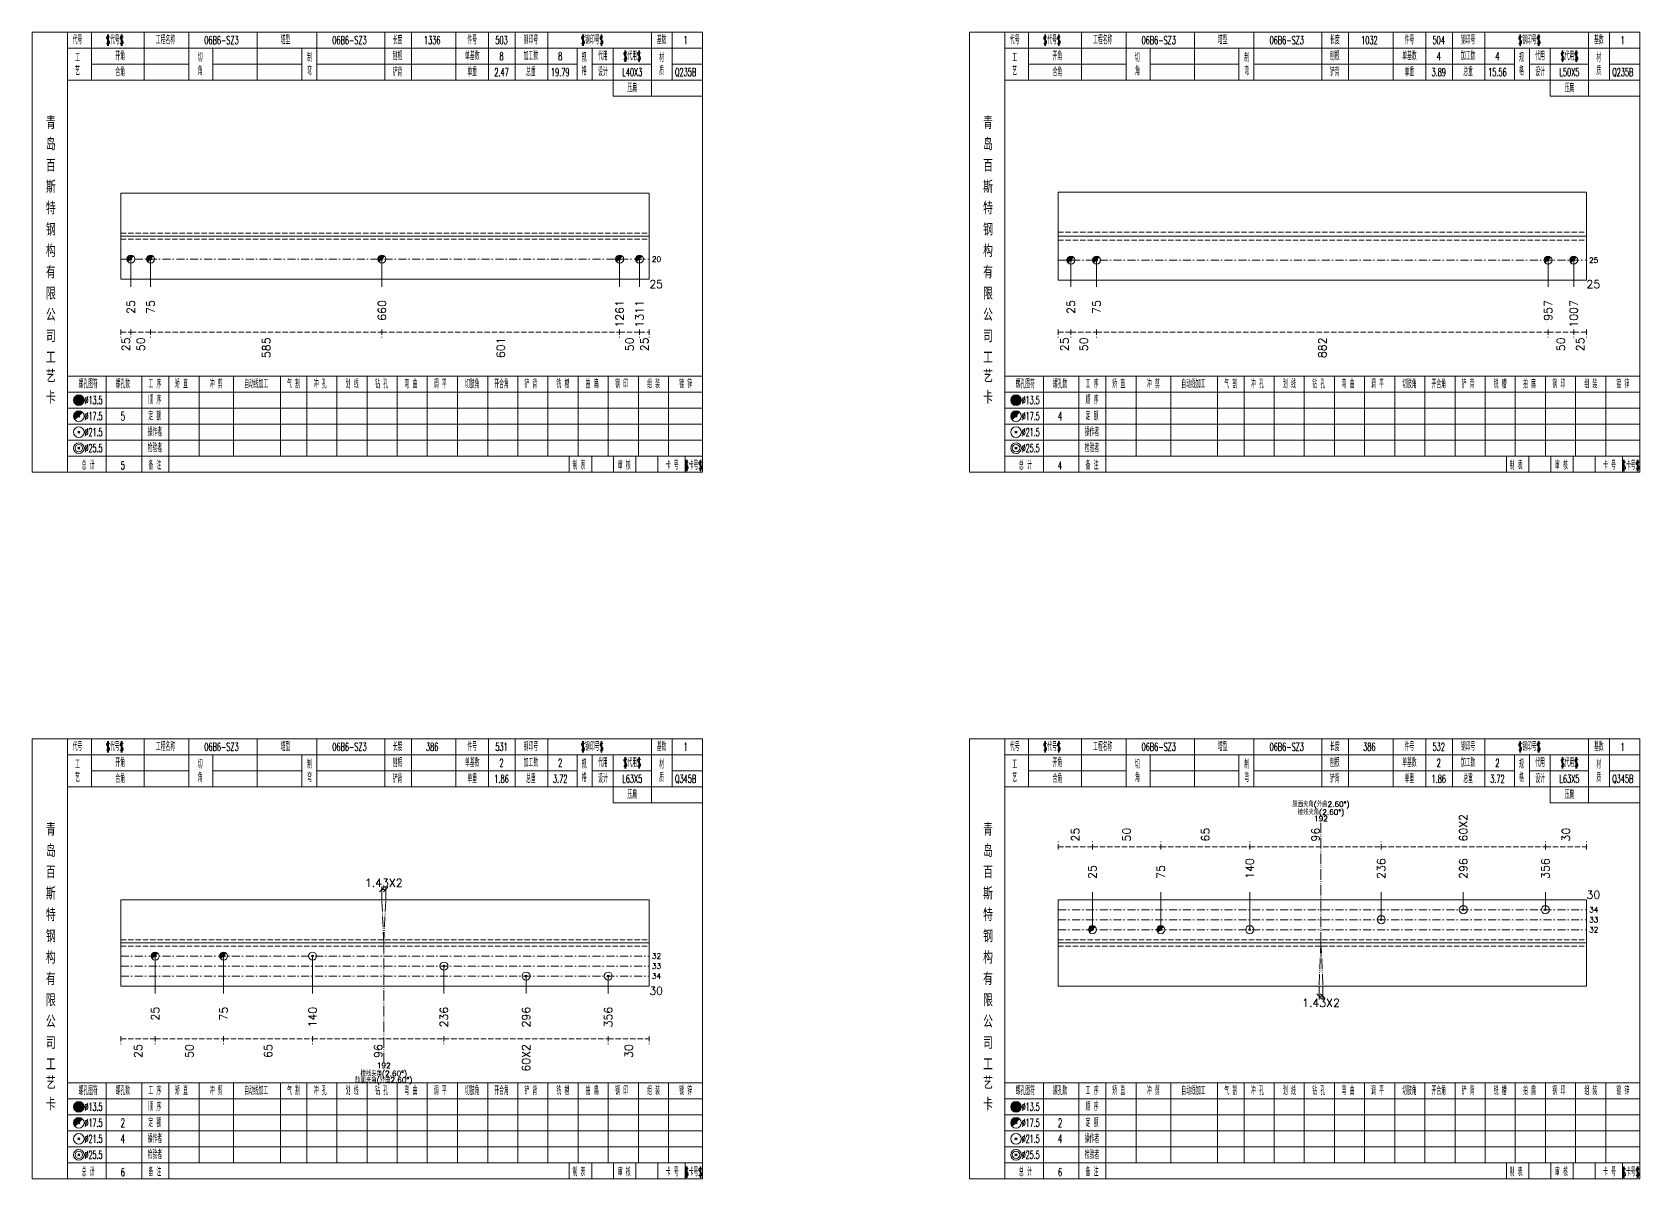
# Model space of a CAD drawing. Extents: x -533 to 8774, y 0 to 7979.
# Drawn here: x 2108 to 2711, y 4289 to 4719 of the extents above; entities that cross this region are included whole.
import ezdxf
from ezdxf.enums import TextEntityAlignment as Align

# ---------------------------------------------------------------- set-up
doc = ezdxf.new("R2010")
doc.units = 0
doc.header["$MEASUREMENT"] = 0
for name, pattern in [('一点画线', [5.2, 3, -1, 0.2, -1]), ('制弯线', [5.9, 4, -0.5, 0.2, -0.5, 0.2, -0.5]), ('虚线', [2.75, 2, -0.75])]:
    doc.linetypes.add(name, pattern=pattern)
doc.layers.get('0').update_dxf_attribs({"linetype": 'CONTINUOUS', "lineweight": 25})
for name, color, linetype, lineweight in [('1', 7, 'CONTINUOUS', 25), ('4', 7, 'CONTINUOUS', 25), ('5', 7, 'CONTINUOUS', 25)]:
    doc.layers.add(name, color=color, linetype=linetype, lineweight=lineweight)
doc.styles.get("Standard").update_dxf_attribs({"font": 'simplex.shx', "width": 0.7, "height": 3, "bigfont": 'gbhzfs.shx'})

# ---------------------------------------------------------------- blocks, each defined once
blk = doc.blocks.new('孔17.5')
at = {"layer": '5', "color": 7, "linetype": 'Continuous', "lineweight": 0}
for p, q in [((-0.2, -0.2), (0.2, 0.2)), ((-0.2, 0.2), (0.2, -0.2))]:
    blk.add_line(p, q, dxfattribs=at)
at = {"layer": '5', "color": 7, "linetype": 'Continuous', "lineweight": 13}
blk.add_circle((0, 0), 1, dxfattribs=at)
for radius in [0.9, 0.8, 0.7, 0.6, 0.5, 0.4, 0.3, 0.2, 0.1]:
    blk.add_arc((0, 0), radius, 45, 225, dxfattribs=at)
blk = doc.blocks.new('孔21.5')
at = {"layer": '5', "color": 7, "linetype": 'Continuous', "lineweight": 13}
for p, q in [((-0.2, -0.2), (0.2, 0.2)), ((0.2, -0.2), (-0.2, 0.2))]:
    blk.add_line(p, q, dxfattribs=at)
blk.add_circle((0, 0), 1, dxfattribs=at)

msp = doc.modelspace()

# ---------------------------------------------------------------- linework, layer by layer
at = {"color": 7, "linetype": 'Continuous', "lineweight": 18}
for p, q in [((2141.7, 4658.98), (2141.7, 4626.73)), ((2141.7, 4658.98), (2339.8, 4658.98)), ((2339.8, 4658.98), (2339.8, 4626.73)), ((2493.1, 4659.35), (2493.1, 4626.35)), ((2493.1, 4659.35), (2691.2, 4659.35)), ((2691.2, 4659.35), (2691.2, 4626.35)), ((2141.7, 4642.85), (2339.8, 4642.85)), ((2493.1, 4642.85), (2691.2, 4642.85)), ((2141.7, 4394.04), (2141.7, 4361.66)), ((2141.7, 4394.04), (2339.8, 4394.04)), ((2339.8, 4394.04), (2339.8, 4361.66)), ((2493.1, 4394.04), (2493.1, 4361.66)), ((2493.1, 4394.04), (2691.2, 4394.04)), ((2691.2, 4394.04), (2691.2, 4361.66)), ((2141.7, 4377.85), (2339.8, 4377.85)), ((2493.1, 4377.85), (2691.2, 4377.85))]:
    msp.add_line(p, q, dxfattribs=at)
at = {"color": 1, "linetype": '虚线', "lineweight": 18}
for p, q in [((2141.7, 4643.98), (2339.8, 4643.98)), ((2141.7, 4641.73), (2339.8, 4641.73)), ((2493.1, 4644.35), (2691.2, 4644.35)), ((2493.1, 4641.35), (2691.2, 4641.35)), ((2141.7, 4379.04), (2339.8, 4379.04)), ((2141.7, 4376.66), (2339.8, 4376.66)), ((2493.1, 4379.04), (2691.2, 4379.04)), ((2493.1, 4376.66), (2691.2, 4376.66))]:
    msp.add_line(p, q, dxfattribs=at)
at = {"color": 3, "linetype": '一点画线', "lineweight": 13}
for p, q in [((2141.7, 4634.23), (2339.8, 4634.23)), ((2493.1, 4633.85), (2691.2, 4633.85)), ((2493.1, 4390.29), (2691.2, 4390.29)), ((2493.1, 4386.54), (2691.2, 4386.54)), ((2493.1, 4382.79), (2691.2, 4382.79)), ((2141.7, 4372.91), (2339.8, 4372.91)), ((2141.7, 4369.16), (2339.8, 4369.16)), ((2141.7, 4365.41), (2339.8, 4365.41))]:
    msp.add_line(p, q, dxfattribs=at)
at = {"color": 7, "linetype": 'Continuous', "lineweight": 13}
for p, q in [((2145.41, 4634.23), (2145.41, 4623.85)), ((2152.82, 4634.23), (2152.82, 4623.85)), ((2239.56, 4634.23), (2239.56, 4623.85)), ((2328.68, 4634.23), (2328.68, 4623.85)), ((2336.09, 4634.23), (2336.09, 4623.85)), ((2497.9, 4633.85), (2497.9, 4623.85)), ((2507.5, 4633.85), (2507.5, 4623.85)), ((2676.8, 4633.85), (2676.8, 4623.85)), ((2686.4, 4633.85), (2686.4, 4623.85)), ((2240.35, 4398.69), (2238.65, 4396.99)), ((2239.5, 4394.04), (2239.5, 4399.04)), ((2239.5, 4397.84), (2240.97, 4397.84)), ((2241.82, 4398.69), (2240.12, 4396.99)), ((2240.97, 4394.04), (2240.97, 4399.04)), ((2505.93, 4382.79), (2505.93, 4396.85)), ((2531.59, 4382.79), (2531.59, 4396.85)), ((2564.95, 4382.79), (2564.95, 4396.85)), ((2614.22, 4386.54), (2614.22, 4396.85)), ((2645.01, 4390.29), (2645.01, 4396.85)), ((2675.8, 4390.29), (2675.8, 4396.85)), ((2154.53, 4372.91), (2154.53, 4358.85)), ((2180.19, 4372.91), (2180.19, 4358.85)), ((2213.55, 4372.91), (2213.55, 4358.85)), ((2262.82, 4369.16), (2262.82, 4358.85)), ((2293.61, 4365.41), (2293.61, 4358.85)), ((2324.4, 4365.41), (2324.4, 4358.85)), ((2591.75, 4357.01), (2590.05, 4358.71)), ((2590.9, 4361.66), (2590.9, 4356.66)), ((2593.22, 4357.01), (2591.52, 4358.71)), ((2592.37, 4361.66), (2592.37, 4356.66)), ((2590.9, 4357.86), (2592.37, 4357.86))]:
    msp.add_line(p, q, dxfattribs=at)
at = {"color": 8, "linetype": '虚线', "lineweight": 9}
for p, q in [((2141.7, 4607.85), (2141.7, 4604.85)), ((2141.7, 4606.85), (2145.41, 4606.85)), ((2145.41, 4607.85), (2145.41, 4604.85)), ((2145.41, 4607.85), (2145.41, 4604.85)), ((2145.41, 4606.85), (2152.82, 4606.85)), ((2152.82, 4607.85), (2152.82, 4604.85)), ((2152.82, 4607.85), (2152.82, 4604.85)), ((2152.82, 4606.85), (2239.56, 4606.85)), ((2239.56, 4607.85), (2239.56, 4604.85)), ((2239.56, 4607.85), (2239.56, 4604.85)), ((2239.56, 4606.85), (2328.68, 4606.85)), ((2328.68, 4607.85), (2328.68, 4604.85)), ((2328.68, 4607.85), (2328.68, 4604.85)), ((2328.68, 4606.85), (2336.09, 4606.85)), ((2336.09, 4607.85), (2336.09, 4604.85)), ((2336.09, 4607.85), (2336.09, 4604.85)), ((2336.09, 4606.85), (2339.8, 4606.85)), ((2339.8, 4607.85), (2339.8, 4604.85)), ((2493.1, 4607.85), (2493.1, 4604.85)), ((2493.1, 4606.85), (2497.9, 4606.85)), ((2497.9, 4607.85), (2497.9, 4604.85)), ((2497.9, 4607.85), (2497.9, 4604.85)), ((2497.9, 4606.85), (2507.5, 4606.85)), ((2507.5, 4607.85), (2507.5, 4604.85)), ((2507.5, 4607.85), (2507.5, 4604.85)), ((2507.5, 4606.85), (2676.8, 4606.85)), ((2676.8, 4607.85), (2676.8, 4604.85)), ((2676.8, 4607.85), (2676.8, 4604.85)), ((2676.8, 4606.85), (2686.4, 4606.85)), ((2686.4, 4607.85), (2686.4, 4604.85)), ((2686.4, 4607.85), (2686.4, 4604.85)), ((2686.4, 4606.85), (2691.2, 4606.85)), ((2691.2, 4607.85), (2691.2, 4604.85)), ((2493.1, 4412.85), (2493.1, 4415.85)), ((2493.1, 4413.85), (2505.93, 4413.85)), ((2505.93, 4412.85), (2505.93, 4415.85)), ((2505.93, 4412.85), (2505.93, 4415.85)), ((2505.93, 4413.85), (2531.59, 4413.85)), ((2531.59, 4412.85), (2531.59, 4415.85)), ((2531.59, 4412.85), (2531.59, 4415.85)), ((2531.59, 4413.85), (2564.95, 4413.85)), ((2564.95, 4412.85), (2564.95, 4415.85)), ((2564.95, 4412.85), (2564.95, 4415.85)), ((2564.95, 4413.85), (2614.22, 4413.85)), ((2614.22, 4412.85), (2614.22, 4415.85)), ((2614.22, 4412.85), (2614.22, 4415.85)), ((2614.22, 4413.85), (2675.8, 4413.85)), ((2675.8, 4412.85), (2675.8, 4415.85)), ((2675.8, 4412.85), (2675.8, 4415.85)), ((2675.8, 4413.85), (2691.2, 4413.85)), ((2691.2, 4412.85), (2691.2, 4415.85)), ((2141.7, 4342.85), (2141.7, 4339.85)), ((2141.7, 4341.85), (2154.53, 4341.85)), ((2154.53, 4342.85), (2154.53, 4339.85)), ((2154.53, 4342.85), (2154.53, 4339.85)), ((2154.53, 4341.85), (2180.19, 4341.85)), ((2180.19, 4342.85), (2180.19, 4339.85)), ((2180.19, 4342.85), (2180.19, 4339.85)), ((2180.19, 4341.85), (2213.55, 4341.85)), ((2213.55, 4342.85), (2213.55, 4339.85)), ((2213.55, 4342.85), (2213.55, 4339.85)), ((2213.55, 4341.85), (2262.82, 4341.85)), ((2262.82, 4342.85), (2262.82, 4339.85)), ((2262.82, 4342.85), (2262.82, 4339.85)), ((2262.82, 4341.85), (2324.4, 4341.85)), ((2324.4, 4342.85), (2324.4, 4339.85)), ((2324.4, 4342.85), (2324.4, 4339.85)), ((2324.4, 4341.85), (2339.8, 4341.85)), ((2339.8, 4342.85), (2339.8, 4339.85))]:
    msp.add_line(p, q, dxfattribs=at)
at = {"color": 190, "linetype": '制弯线', "lineweight": 13}
for p, q in [((2591.64, 4377.85), (2591.64, 4422.85)), ((2240.24, 4377.85), (2239.5, 4394.04)), ((2240.24, 4377.85), (2240.97, 4394.04)), ((2240.24, 4377.85), (2240.24, 4332.85)), ((2591.64, 4377.85), (2590.9, 4361.66)), ((2591.64, 4377.85), (2592.37, 4361.66))]:
    msp.add_line(p, q, dxfattribs=at)
at = {"layer": '1', "color": 7, "linetype": 'Continuous', "lineweight": 18}
for p, q in [((2141.7, 4626.73), (2339.8, 4626.73)), ((2493.1, 4626.35), (2691.2, 4626.35)), ((2141.7, 4361.66), (2339.8, 4361.66)), ((2493.1, 4361.66), (2691.2, 4361.66))]:
    msp.add_line(p, q, dxfattribs=at)
at = {"layer": '4', "color": 1, "linetype": 'Continuous', "lineweight": 18}
for p, q in [((2121.7, 4554.35), (2121.7, 4719.35)), ((2130.6, 4701.35), (2130.6, 4719.35)), ((2150.4, 4701.35), (2150.4, 4719.35)), ((2167.2, 4701.35), (2167.2, 4719.35)), ((2192.8, 4701.35), (2192.8, 4719.35)), ((2215.1, 4701.35), (2215.1, 4719.35)), ((2240.6, 4701.35), (2240.6, 4719.35)), ((2250.6, 4701.35), (2250.6, 4719.35)), ((2267.3, 4701.35), (2267.3, 4719.35)), ((2279.5, 4701.35), (2279.5, 4719.35)), ((2289.5, 4701.35), (2289.5, 4719.35)), ((2301.7, 4701.35), (2301.7, 4719.35)), ((2340.6, 4695.35), (2340.6, 4719.35)), ((2348.4, 4701.35), (2348.4, 4719.35)), ((2473.1, 4554.35), (2473.1, 4719.35)), ((2482, 4701.35), (2482, 4719.35)), ((2501.8, 4701.35), (2501.8, 4719.35)), ((2518.6, 4701.35), (2518.6, 4719.35)), ((2544.2, 4701.35), (2544.2, 4719.35)), ((2566.5, 4701.35), (2566.5, 4719.35)), ((2592, 4701.35), (2592, 4719.35)), ((2602, 4701.35), (2602, 4719.35)), ((2618.7, 4701.35), (2618.7, 4719.35)), ((2630.9, 4701.35), (2630.9, 4719.35)), ((2640.9, 4701.35), (2640.9, 4719.35)), ((2653.1, 4701.35), (2653.1, 4719.35)), ((2692, 4695.35), (2692, 4719.35)), ((2699.8, 4701.35), (2699.8, 4719.35)), ((2121.7, 4713.35), (2359.8, 4713.35)), ((2176.2, 4701.35), (2176.2, 4713.35)), ((2209.5, 4701.35), (2209.5, 4713.35)), ((2312.8, 4701.35), (2312.8, 4713.35)), ((2318.4, 4701.35), (2318.4, 4713.35)), ((2326.2, 4695.35), (2326.2, 4713.35)), ((2473.1, 4713.35), (2711.2, 4713.35)), ((2527.6, 4701.35), (2527.6, 4713.35)), ((2560.9, 4701.35), (2560.9, 4713.35)), ((2664.2, 4701.35), (2664.2, 4713.35)), ((2669.8, 4701.35), (2669.8, 4713.35)), ((2677.6, 4695.35), (2677.6, 4713.35)), ((2130.6, 4707.35), (2167.2, 4707.35)), ((2176.2, 4707.35), (2209.5, 4707.35)), ((2215.1, 4707.35), (2312.8, 4707.35)), ((2318.4, 4707.35), (2340.6, 4707.35)), ((2348.4, 4707.35), (2359.8, 4707.35)), ((2482, 4707.35), (2518.6, 4707.35)), ((2527.6, 4707.35), (2560.9, 4707.35)), ((2566.5, 4707.35), (2664.2, 4707.35)), ((2669.8, 4707.35), (2692, 4707.35)), ((2699.8, 4707.35), (2711.2, 4707.35)), ((2121.7, 4701.35), (2359.8, 4701.35)), ((2473.1, 4701.35), (2711.2, 4701.35)), ((2326.2, 4695.35), (2359.8, 4695.35)), ((2677.6, 4695.35), (2711.2, 4695.35)), ((2121.7, 4590.35), (2359.8, 4590.35)), ((2136.2, 4554.35), (2136.2, 4590.35)), ((2149.5, 4554.35), (2149.5, 4590.35)), ((2159.6, 4554.35), (2159.6, 4590.35)), ((2171, 4560.35), (2171, 4590.35)), ((2183.9, 4560.35), (2183.9, 4590.35)), ((2201.5, 4560.35), (2201.5, 4590.35)), ((2211.4, 4560.35), (2211.4, 4590.35)), ((2222.7, 4560.35), (2222.7, 4590.35)), ((2234, 4560.35), (2234, 4590.35)), ((2245.3, 4560.35), (2245.3, 4590.35)), ((2256.5, 4560.35), (2256.5, 4590.35)), ((2267.9, 4560.35), (2267.9, 4590.35)), ((2279.2, 4560.35), (2279.2, 4590.35)), ((2290.5, 4560.35), (2290.5, 4590.35)), ((2301.8, 4560.35), (2301.8, 4590.35)), ((2313.1, 4560.35), (2313.1, 4590.35)), ((2324.4, 4560.35), (2324.4, 4590.35)), ((2335.7, 4560.35), (2335.7, 4590.35)), ((2347, 4560.35), (2347, 4590.35)), ((2473.1, 4590.35), (2711.2, 4590.35)), ((2487.6, 4554.35), (2487.6, 4590.35)), ((2500.9, 4554.35), (2500.9, 4590.35)), ((2511, 4554.35), (2511, 4590.35)), ((2522.4, 4560.35), (2522.4, 4590.35)), ((2535.3, 4560.35), (2535.3, 4590.35)), ((2552.9, 4560.35), (2552.9, 4590.35)), ((2562.8, 4560.35), (2562.8, 4590.35)), ((2574.1, 4560.35), (2574.1, 4590.35)), ((2585.4, 4560.35), (2585.4, 4590.35)), ((2596.7, 4560.35), (2596.7, 4590.35)), ((2607.9, 4560.35), (2607.9, 4590.35)), ((2619.3, 4560.35), (2619.3, 4590.35)), ((2630.6, 4560.35), (2630.6, 4590.35)), ((2641.9, 4560.35), (2641.9, 4590.35)), ((2653.2, 4560.35), (2653.2, 4590.35)), ((2664.5, 4560.35), (2664.5, 4590.35)), ((2675.8, 4560.35), (2675.8, 4590.35)), ((2687.1, 4560.35), (2687.1, 4590.35)), ((2698.4, 4560.35), (2698.4, 4590.35)), ((2121.7, 4584.35), (2359.8, 4584.35)), ((2473.1, 4584.35), (2711.2, 4584.35)), ((2121.7, 4578.35), (2359.8, 4578.35)), ((2473.1, 4578.35), (2711.2, 4578.35)), ((2121.7, 4572.35), (2359.8, 4572.35)), ((2473.1, 4572.35), (2711.2, 4572.35)), ((2121.7, 4566.35), (2359.8, 4566.35)), ((2473.1, 4566.35), (2711.2, 4566.35)), ((2121.7, 4560.35), (2359.8, 4560.35)), ((2309.8, 4554.35), (2309.8, 4560.35)), ((2318.2, 4554.35), (2318.2, 4560.35)), ((2326.4, 4554.35), (2326.4, 4560.35)), ((2334.8, 4554.35), (2334.8, 4560.35)), ((2343, 4554.35), (2343, 4560.35)), ((2353.3, 4554.35), (2353.3, 4560.35)), ((2473.1, 4560.35), (2711.2, 4560.35)), ((2661.2, 4554.35), (2661.2, 4560.35)), ((2669.6, 4554.35), (2669.6, 4560.35)), ((2677.8, 4554.35), (2677.8, 4560.35)), ((2686.2, 4554.35), (2686.2, 4560.35)), ((2694.4, 4554.35), (2694.4, 4560.35)), ((2704.7, 4554.35), (2704.7, 4560.35)), ((2121.7, 4289.35), (2121.7, 4454.35)), ((2130.6, 4436.35), (2130.6, 4454.35)), ((2150.4, 4436.35), (2150.4, 4454.35)), ((2167.2, 4436.35), (2167.2, 4454.35)), ((2192.8, 4436.35), (2192.8, 4454.35)), ((2215.1, 4436.35), (2215.1, 4454.35)), ((2240.6, 4436.35), (2240.6, 4454.35)), ((2250.6, 4436.35), (2250.6, 4454.35)), ((2267.3, 4436.35), (2267.3, 4454.35)), ((2279.5, 4436.35), (2279.5, 4454.35)), ((2289.5, 4436.35), (2289.5, 4454.35)), ((2301.7, 4436.35), (2301.7, 4454.35)), ((2340.6, 4430.35), (2340.6, 4454.35)), ((2348.4, 4436.35), (2348.4, 4454.35)), ((2473.1, 4289.35), (2473.1, 4454.35)), ((2482, 4436.35), (2482, 4454.35)), ((2501.8, 4436.35), (2501.8, 4454.35)), ((2518.6, 4436.35), (2518.6, 4454.35)), ((2544.2, 4436.35), (2544.2, 4454.35)), ((2566.5, 4436.35), (2566.5, 4454.35)), ((2592, 4436.35), (2592, 4454.35)), ((2602, 4436.35), (2602, 4454.35)), ((2618.7, 4436.35), (2618.7, 4454.35)), ((2630.9, 4436.35), (2630.9, 4454.35)), ((2640.9, 4436.35), (2640.9, 4454.35)), ((2653.1, 4436.35), (2653.1, 4454.35)), ((2692, 4430.35), (2692, 4454.35)), ((2699.8, 4436.35), (2699.8, 4454.35)), ((2121.7, 4448.35), (2359.8, 4448.35)), ((2176.2, 4436.35), (2176.2, 4448.35)), ((2209.5, 4436.35), (2209.5, 4448.35)), ((2312.8, 4436.35), (2312.8, 4448.35)), ((2318.4, 4436.35), (2318.4, 4448.35)), ((2326.2, 4430.35), (2326.2, 4448.35)), ((2473.1, 4448.35), (2711.2, 4448.35)), ((2527.6, 4436.35), (2527.6, 4448.35)), ((2560.9, 4436.35), (2560.9, 4448.35)), ((2664.2, 4436.35), (2664.2, 4448.35)), ((2669.8, 4436.35), (2669.8, 4448.35)), ((2677.6, 4430.35), (2677.6, 4448.35)), ((2130.6, 4442.35), (2167.2, 4442.35)), ((2176.2, 4442.35), (2209.5, 4442.35)), ((2215.1, 4442.35), (2312.8, 4442.35)), ((2318.4, 4442.35), (2340.6, 4442.35)), ((2348.4, 4442.35), (2359.8, 4442.35)), ((2482, 4442.35), (2518.6, 4442.35)), ((2527.6, 4442.35), (2560.9, 4442.35)), ((2566.5, 4442.35), (2664.2, 4442.35)), ((2669.8, 4442.35), (2692, 4442.35)), ((2699.8, 4442.35), (2711.2, 4442.35)), ((2121.7, 4436.35), (2359.8, 4436.35)), ((2473.1, 4436.35), (2711.2, 4436.35)), ((2326.2, 4430.35), (2359.8, 4430.35)), ((2677.6, 4430.35), (2711.2, 4430.35)), ((2121.7, 4325.35), (2359.8, 4325.35)), ((2136.2, 4289.35), (2136.2, 4325.35)), ((2149.5, 4289.35), (2149.5, 4325.35)), ((2159.6, 4289.35), (2159.6, 4325.35)), ((2171, 4295.35), (2171, 4325.35)), ((2183.9, 4295.35), (2183.9, 4325.35)), ((2201.5, 4295.35), (2201.5, 4325.35)), ((2211.4, 4295.35), (2211.4, 4325.35)), ((2222.7, 4295.35), (2222.7, 4325.35)), ((2234, 4295.35), (2234, 4325.35)), ((2245.3, 4295.35), (2245.3, 4325.35)), ((2256.5, 4295.35), (2256.5, 4325.35)), ((2267.9, 4295.35), (2267.9, 4325.35)), ((2279.2, 4295.35), (2279.2, 4325.35)), ((2290.5, 4295.35), (2290.5, 4325.35)), ((2301.8, 4295.35), (2301.8, 4325.35)), ((2313.1, 4295.35), (2313.1, 4325.35)), ((2324.4, 4295.35), (2324.4, 4325.35)), ((2335.7, 4295.35), (2335.7, 4325.35)), ((2347, 4295.35), (2347, 4325.35)), ((2473.1, 4325.35), (2711.2, 4325.35)), ((2487.6, 4289.35), (2487.6, 4325.35)), ((2500.9, 4289.35), (2500.9, 4325.35)), ((2511, 4289.35), (2511, 4325.35)), ((2522.4, 4295.35), (2522.4, 4325.35)), ((2535.3, 4295.35), (2535.3, 4325.35)), ((2552.9, 4295.35), (2552.9, 4325.35)), ((2562.8, 4295.35), (2562.8, 4325.35)), ((2574.1, 4295.35), (2574.1, 4325.35)), ((2585.4, 4295.35), (2585.4, 4325.35)), ((2596.7, 4295.35), (2596.7, 4325.35)), ((2607.9, 4295.35), (2607.9, 4325.35)), ((2619.3, 4295.35), (2619.3, 4325.35)), ((2630.6, 4295.35), (2630.6, 4325.35)), ((2641.9, 4295.35), (2641.9, 4325.35)), ((2653.2, 4295.35), (2653.2, 4325.35)), ((2664.5, 4295.35), (2664.5, 4325.35)), ((2675.8, 4295.35), (2675.8, 4325.35)), ((2687.1, 4295.35), (2687.1, 4325.35)), ((2698.4, 4295.35), (2698.4, 4325.35)), ((2121.7, 4319.35), (2359.8, 4319.35)), ((2473.1, 4319.35), (2711.2, 4319.35)), ((2121.7, 4313.35), (2359.8, 4313.35)), ((2473.1, 4313.35), (2711.2, 4313.35)), ((2121.7, 4307.35), (2359.8, 4307.35)), ((2473.1, 4307.35), (2711.2, 4307.35)), ((2121.7, 4301.35), (2359.8, 4301.35)), ((2473.1, 4301.35), (2711.2, 4301.35)), ((2121.7, 4295.35), (2359.8, 4295.35)), ((2309.8, 4289.35), (2309.8, 4295.35)), ((2318.2, 4289.35), (2318.2, 4295.35)), ((2326.4, 4289.35), (2326.4, 4295.35)), ((2334.8, 4289.35), (2334.8, 4295.35)), ((2343, 4289.35), (2343, 4295.35)), ((2353.3, 4289.35), (2353.3, 4295.35)), ((2473.1, 4295.35), (2711.2, 4295.35)), ((2661.2, 4289.35), (2661.2, 4295.35)), ((2669.6, 4289.35), (2669.6, 4295.35)), ((2677.8, 4289.35), (2677.8, 4295.35)), ((2686.2, 4289.35), (2686.2, 4295.35)), ((2694.4, 4289.35), (2694.4, 4295.35)), ((2704.7, 4289.35), (2704.7, 4295.35))]:
    msp.add_line(p, q, dxfattribs=at)
at = {"layer": '4', "color": 7, "linetype": 'Continuous', "lineweight": 13}
for p, q in [((2125.7, 4581.15), (2126.1, 4581.55)), ((2126.1, 4581.15), (2125.7, 4581.55)), ((2477.1, 4581.15), (2477.5, 4581.55)), ((2477.5, 4581.15), (2477.1, 4581.55)), ((2125.5, 4568.95), (2126.3, 4569.75)), ((2126.3, 4568.95), (2125.5, 4569.75)), ((2476.9, 4568.95), (2477.7, 4569.75)), ((2477.7, 4568.95), (2476.9, 4569.75)), ((2125.5, 4562.95), (2126.3, 4563.75)), ((2126.3, 4562.95), (2125.5, 4563.75)), ((2476.9, 4562.95), (2477.7, 4563.75)), ((2477.7, 4562.95), (2476.9, 4563.75)), ((2125.7, 4316.15), (2126.1, 4316.55)), ((2126.1, 4316.15), (2125.7, 4316.55)), ((2477.1, 4316.15), (2477.5, 4316.55)), ((2477.5, 4316.15), (2477.1, 4316.55)), ((2125.5, 4303.95), (2126.3, 4304.75)), ((2126.3, 4303.95), (2125.5, 4304.75)), ((2476.9, 4303.95), (2477.7, 4304.75)), ((2477.7, 4303.95), (2476.9, 4304.75)), ((2125.5, 4297.95), (2126.3, 4298.75)), ((2126.3, 4297.95), (2125.5, 4298.75)), ((2476.9, 4297.95), (2477.7, 4298.75)), ((2477.7, 4297.95), (2476.9, 4298.75))]:
    msp.add_line(p, q, dxfattribs=at)
at = {"layer": '4', "color": 7, "linetype": 'Continuous', "lineweight": 0}
for p, q in [((2125.5, 4574.95), (2126.3, 4575.75)), ((2125.5, 4575.75), (2126.3, 4574.95)), ((2476.9, 4574.95), (2477.7, 4575.75)), ((2476.9, 4575.75), (2477.7, 4574.95)), ((2125.5, 4309.95), (2126.3, 4310.75)), ((2125.5, 4310.75), (2126.3, 4309.95)), ((2476.9, 4309.95), (2477.7, 4310.75)), ((2476.9, 4310.75), (2477.7, 4309.95))]:
    msp.add_line(p, q, dxfattribs=at)
at = {"layer": '4', "color": 1, "linetype": 'Continuous', "lineweight": 18}
for points in [[(2108.4, 4719.35), (2108.4, 4554.35), (2359.8, 4554.35), (2359.8, 4719.35)], [(2459.8, 4719.35), (2459.8, 4554.35), (2711.2, 4554.35), (2711.2, 4719.35)], [(2108.4, 4454.35), (2108.4, 4289.35), (2359.8, 4289.35), (2359.8, 4454.35)], [(2459.8, 4454.35), (2459.8, 4289.35), (2711.2, 4289.35), (2711.2, 4454.35)]]:
    msp.add_lwpolyline(points, close=True, dxfattribs=at)
at = {"layer": '4', "color": 7, "linetype": 'Continuous', "lineweight": 13}
for centre, radius in [((2125.9, 4581.35), 2), ((2125.9, 4581.35), 1.8), ((2125.9, 4581.35), 1.6), ((2125.9, 4581.35), 1.4), ((2125.9, 4581.35), 1.2), ((2125.9, 4581.35), 1), ((2125.9, 4581.35), 0.8), ((2125.9, 4581.35), 0.6), ((2125.9, 4581.35), 0.4), ((2125.9, 4581.35), 0.2), ((2477.3, 4581.35), 2), ((2477.3, 4581.35), 1.8), ((2477.3, 4581.35), 1.6), ((2477.3, 4581.35), 1.4), ((2477.3, 4581.35), 1.2), ((2477.3, 4581.35), 1), ((2477.3, 4581.35), 0.8), ((2477.3, 4581.35), 0.6), ((2477.3, 4581.35), 0.4), ((2477.3, 4581.35), 0.2), ((2125.9, 4575.35), 2), ((2477.3, 4575.35), 2), ((2125.9, 4569.35), 2), ((2477.3, 4569.35), 2), ((2125.9, 4563.35), 2), ((2125.9, 4563.35), 1.4), ((2477.3, 4563.35), 2), ((2477.3, 4563.35), 1.4), ((2125.9, 4316.35), 2), ((2125.9, 4316.35), 1.8), ((2125.9, 4316.35), 1.6), ((2125.9, 4316.35), 1.4), ((2125.9, 4316.35), 1.2), ((2125.9, 4316.35), 1), ((2125.9, 4316.35), 0.8), ((2125.9, 4316.35), 0.6), ((2125.9, 4316.35), 0.4), ((2125.9, 4316.35), 0.2), ((2477.3, 4316.35), 2), ((2477.3, 4316.35), 1.8), ((2477.3, 4316.35), 1.6), ((2477.3, 4316.35), 1.4), ((2477.3, 4316.35), 1.2), ((2477.3, 4316.35), 1), ((2477.3, 4316.35), 0.8), ((2477.3, 4316.35), 0.6), ((2477.3, 4316.35), 0.4), ((2477.3, 4316.35), 0.2), ((2125.9, 4310.35), 2), ((2477.3, 4310.35), 2), ((2125.9, 4304.35), 2), ((2477.3, 4304.35), 2), ((2125.9, 4298.35), 2), ((2125.9, 4298.35), 1.4), ((2477.3, 4298.35), 2), ((2477.3, 4298.35), 1.4)]:
    msp.add_circle(centre, radius, dxfattribs=at)
for centre, radius in [((2125.9, 4575.35), 1.8), ((2125.9, 4575.35), 1.6), ((2125.9, 4575.35), 1.4), ((2125.9, 4575.35), 1.2), ((2125.9, 4575.35), 1), ((2125.9, 4575.35), 0.8), ((2125.9, 4575.35), 0.6), ((2125.9, 4575.35), 0.4), ((2125.9, 4575.35), 0.2), ((2477.3, 4575.35), 1.8), ((2477.3, 4575.35), 1.6), ((2477.3, 4575.35), 1.4), ((2477.3, 4575.35), 1.2), ((2477.3, 4575.35), 1), ((2477.3, 4575.35), 0.8), ((2477.3, 4575.35), 0.6), ((2477.3, 4575.35), 0.4), ((2477.3, 4575.35), 0.2), ((2125.9, 4310.35), 1.8), ((2125.9, 4310.35), 1.6), ((2125.9, 4310.35), 1.4), ((2125.9, 4310.35), 1.2), ((2125.9, 4310.35), 1), ((2125.9, 4310.35), 0.8), ((2125.9, 4310.35), 0.6), ((2125.9, 4310.35), 0.4), ((2125.9, 4310.35), 0.2), ((2477.3, 4310.35), 1.8), ((2477.3, 4310.35), 1.6), ((2477.3, 4310.35), 1.4), ((2477.3, 4310.35), 1.2), ((2477.3, 4310.35), 1), ((2477.3, 4310.35), 0.8), ((2477.3, 4310.35), 0.6), ((2477.3, 4310.35), 0.4), ((2477.3, 4310.35), 0.2)]:
    msp.add_arc(centre, radius, 45, 225, dxfattribs=at)

# ---------------------------------------------------------------- block references
at = {"color": 7, "linetype": 'Continuous', "lineweight": 13, "xscale": 1.5, "yscale": 1.5, "zscale": 1.5}
for name, p in [('孔21.5', (2645.01, 4390.29)), ('孔21.5', (2675.8, 4390.29)), ('孔17.5', (2505.93, 4382.79)), ('孔17.5', (2531.59, 4382.79)), ('孔21.5', (2564.95, 4382.79)), ('孔21.5', (2614.22, 4386.54))]:
    msp.add_blockref(name, p, dxfattribs=at)
at = {"layer": '1', "color": 7, "linetype": 'Continuous', "lineweight": 13, "xscale": 1.5, "yscale": 1.5, "zscale": 1.5}
for name, p in [('孔17.5', (2145.41, 4634.23)), ('孔17.5', (2152.82, 4634.23)), ('孔17.5', (2239.56, 4634.23)), ('孔17.5', (2328.68, 4634.23)), ('孔17.5', (2336.09, 4634.23)), ('孔17.5', (2497.9, 4633.85)), ('孔17.5', (2507.5, 4633.85)), ('孔17.5', (2676.8, 4633.85)), ('孔17.5', (2686.4, 4633.85)), ('孔17.5', (2154.53, 4372.91)), ('孔17.5', (2180.19, 4372.91)), ('孔21.5', (2213.55, 4372.91)), ('孔21.5', (2262.82, 4369.16)), ('孔21.5', (2293.61, 4365.41)), ('孔21.5', (2324.4, 4365.41))]:
    msp.add_blockref(name, p, dxfattribs=at)

# ---------------------------------------------------------------- texts
at = {"color": 7, "linetype": 'Continuous', "lineweight": 13}
for s, height, p in [('20', 2, (2340.8, 4634.23)), ('25', 2, (2692.2, 4633.85)), ('30', 3, (2691.2, 4395.85)), ('34', 2, (2692.2, 4390.29)), ('33', 2, (2692.2, 4386.54)), ('32', 2, (2692.2, 4382.79)), ('32', 2, (2340.8, 4372.91)), ('33', 2, (2340.8, 4369.16)), ('34', 2, (2340.8, 4365.41))]:
    msp.add_text(s, height=height, dxfattribs=at).set_placement(p, align=Align.MIDDLE_LEFT)
at = {"color": 8, "linetype": 'Continuous', "lineweight": 9}
for s, p in [('25', (2143.55, 4604.85)), ('50', (2149.11, 4604.85)), ('585', (2196.19, 4604.85)), ('601', (2284.12, 4604.85)), ('50', (2332.39, 4604.85)), ('25', (2337.95, 4604.85)), ('25', (2495.5, 4604.85)), ('50', (2502.7, 4604.85)), ('882', (2592.15, 4604.85)), ('50', (2681.6, 4604.85)), ('25', (2688.8, 4604.85)), ('25', (2148.12, 4339.85)), ('50', (2167.36, 4339.85)), ('65', (2196.87, 4339.85)), ('96', (2238.18, 4339.85)), ('60X2', (2293.61, 4339.85)), ('30', (2332.1, 4339.85))]:
    msp.add_text(s, height=3, rotation=90, dxfattribs=at).set_placement(p, align=Align.MIDDLE_RIGHT)
at = {"color": 7, "linetype": 'Continuous', "lineweight": 13}
for s, p in [('肢面夹角(外曲2.60%%d)', (2591.64, 4430.85)), ('192', (2240.24, 4332.85))]:
    msp.add_text(s, height=2, dxfattribs=at).set_placement(p, align=Align.TOP_CENTER)
for s, height, p in [('棱线夹角(2.60%%d)', 2, (2591.64, 4426.85)), ('1.43X2', 3, (2240.24, 4400.34)), ('1.43X2', 3, (2591.64, 4355.36)), ('棱线夹角(2.60%%d)', 2, (2240.24, 4328.85))]:
    msp.add_text(s, height=height, dxfattribs=at).set_placement(p, align=Align.MIDDLE_CENTER)
for s, p in [('192', (2591.64, 4422.85)), ('肢面夹角(外曲2.60%%d)', (2240.24, 4324.85))]:
    msp.add_text(s, height=2, dxfattribs=at).set_placement(p, align=Align.BOTTOM_CENTER)
at = {"color": 8, "linetype": 'Continuous', "lineweight": 9}
for s, p in [('60X2', (2645.01, 4415.85)), ('25', (2499.52, 4415.85)), ('50', (2518.76, 4415.85)), ('65', (2548.27, 4415.85)), ('96', (2589.58, 4415.85)), ('30', (2683.5, 4415.85))]:
    msp.add_text(s, height=3, rotation=90, dxfattribs=at).set_placement(p, align=Align.MIDDLE_LEFT)
at = {"color": 7, "linetype": 'Continuous', "lineweight": 13}
for s, p in [('25', (2505.93, 4401.85)), ('75', (2531.59, 4401.85)), ('140', (2564.95, 4401.85)), ('236', (2614.22, 4401.85)), ('296', (2645.01, 4401.85)), ('356', (2675.8, 4401.85))]:
    msp.add_text(s, height=3, rotation=90, dxfattribs=at).set_placement(p, align=Align.MIDDLE_LEFT)
at = {"layer": '1', "color": 7, "linetype": 'Continuous', "lineweight": 13}
for s, p in [('25', (2339.8, 4624.85)), ('25', (2691.2, 4624.85)), ('30', (2339.8, 4359.85))]:
    msp.add_text(s, height=3, dxfattribs=at).set_placement(p, align=Align.MIDDLE_LEFT)
for s, p in [('25', (2145.41, 4618.85)), ('75', (2152.82, 4618.85)), ('660', (2239.56, 4618.85)), ('1261', (2328.68, 4618.85)), ('1311', (2336.09, 4618.85)), ('25', (2497.9, 4618.85)), ('75', (2507.5, 4618.85)), ('957', (2676.8, 4618.85)), ('1007', (2686.4, 4618.85)), ('25', (2154.53, 4353.85)), ('75', (2180.19, 4353.85)), ('140', (2213.55, 4353.85)), ('236', (2262.82, 4353.85)), ('296', (2293.61, 4353.85)), ('356', (2324.4, 4353.85))]:
    msp.add_text(s, height=3, rotation=90, dxfattribs=at).set_placement(p, align=Align.MIDDLE_RIGHT)
at = {"layer": '4', "color": 1, "linetype": 'Continuous', "lineweight": 13}
for s, height, width, p in [('代号', 3, 0.6, (2125.4, 4716.35)), ('$代号$', 3, 0.6, (2139.4, 4716.35)), ('工程名称', 3, 0.6, (2158.4, 4716.35)), ('06B6-SZ3', 3, 0.6, (2179.4, 4716.35)), ('塔型', 3, 0.6, (2203.4, 4716.35)), ('06B6-SZ3', 3, 0.6, (2227.4, 4716.35)), ('长度', 3, 0.6, (2245.4, 4716.35)), ('1336', 3, 0.6, (2258.4, 4716.35)), ('件号', 3, 0.6, (2273.4, 4716.35)), ('503', 3, 0.6, (2284.4, 4716.35)), ('钢印号', 3, 0.6, (2295.4, 4716.35)), ('$钢印号$', 3, 0.6, (2318.4, 4716.35)), ('基数', 3, 0.6, (2344.4, 4716.35)), ('1', 3, 0.6, (2353.4, 4716.35)), ('代号', 3, 0.6, (2476.8, 4716.35)), ('$代号$', 3, 0.6, (2490.8, 4716.35)), ('工程名称', 3, 0.6, (2509.8, 4716.35)), ('06B6-SZ3', 3, 0.6, (2530.8, 4716.35)), ('塔型', 3, 0.6, (2554.8, 4716.35)), ('06B6-SZ3', 3, 0.6, (2578.8, 4716.35)), ('长度', 3, 0.6, (2596.8, 4716.35)), ('1032', 3, 0.6, (2609.8, 4716.35)), ('件号', 3, 0.6, (2624.8, 4716.35)), ('504', 3, 0.6, (2635.8, 4716.35)), ('钢印号', 3, 0.6, (2646.8, 4716.35)), ('$钢印号$', 3, 0.6, (2669.8, 4716.35)), ('基数', 3, 0.6, (2695.8, 4716.35)), ('1', 3, 0.6, (2704.8, 4716.35)), ('工', 3, 0.6, (2125.4, 4709.75)), ('开角', 3, 0.6, (2141.4, 4710.35)), ('切', 3, 0.6, (2171.4, 4709.75)), ('制', 3, 0.6, (2212.4, 4709.75)), ('刨根', 3, 0.6, (2245.4, 4710.35)), ('单基数', 3, 0.6, (2273.4, 4710.35)), ('8', 3, 0.6, (2284.4, 4710.35)), ('加工数', 3, 0.6, (2295.4, 4710.35)), ('8', 3, 0.6, (2306.4, 4710.35)), ('规', 3, 0.6, (2315.4, 4709.75)), ('代用', 3, 0.6, (2322.4, 4710.35)), ('$代用$', 3, 0.6, (2333.4, 4710.35)), ('材', 3, 0.6, (2344.4, 4709.75)), ('工', 3, 0.6, (2476.8, 4709.75)), ('开角', 3, 0.6, (2492.8, 4710.35)), ('切', 3, 0.6, (2522.8, 4709.75)), ('制', 3, 0.6, (2563.8, 4709.75)), ('刨根', 3, 0.6, (2596.8, 4710.35)), ('单基数', 3, 0.6, (2624.8, 4710.35)), ('4', 3, 0.6, (2635.8, 4710.35)), ('加工数', 3, 0.6, (2646.8, 4710.35)), ('4', 3, 0.6, (2657.8, 4710.35)), ('规', 3, 0.6, (2666.8, 4709.75)), ('代用', 3, 0.6, (2673.8, 4710.35)), ('$代用$', 3, 0.6, (2684.8, 4710.35)), ('材', 3, 0.6, (2695.8, 4709.75)), ('艺', 3, 0.6, (2125.4, 4704.75)), ('合角', 3, 0.6, (2141.4, 4704.35)), ('角', 3, 0.6, (2171.4, 4704.75)), ('弯', 3, 0.6, (2212.4, 4704.75)), ('铲背', 3, 0.6, (2245.4, 4704.35)), ('单重', 3, 0.6, (2273.4, 4704.35)), ('2.47', 3, 0.6, (2284.4, 4704.35)), ('总重', 3, 0.6, (2295.4, 4704.35)), ('19.79', 3, 0.6, (2306.4, 4704.35)), ('格', 3, 0.6, (2315.4, 4704.75)), ('设计', 3, 0.6, (2322.4, 4704.35)), ('L40X3', 3, 0.6, (2333.4, 4704.35)), ('质', 3, 0.6, (2344.4, 4704.75)), ('Q235B', 3, 0.6, (2353.4, 4704.35)), ('艺', 3, 0.6, (2476.8, 4704.75)), ('合角', 3, 0.6, (2492.8, 4704.35)), ('角', 3, 0.6, (2522.8, 4704.75)), ('弯', 3, 0.6, (2563.8, 4704.75)), ('铲背', 3, 0.6, (2596.8, 4704.35)), ('单重', 3, 0.6, (2624.8, 4704.35)), ('3.89', 3, 0.6, (2635.8, 4704.35)), ('总重', 3, 0.6, (2646.8, 4704.35)), ('15.56', 3, 0.6, (2657.8, 4704.35)), ('格', 3, 0.6, (2666.8, 4704.75)), ('设计', 3, 0.6, (2673.8, 4704.35)), ('L50X5', 3, 0.6, (2684.8, 4704.35)), ('质', 3, 0.6, (2695.8, 4704.75)), ('Q235B', 3, 0.6, (2704.8, 4704.35)), ('压扁', 3, 0.6, (2333.4, 4698.35)), ('压扁', 3, 0.6, (2684.8, 4698.35)), ('青', 4.6, 0.8, (2115.4, 4685.35)), ('青', 4.6, 0.8, (2466.8, 4685.35)), ('岛', 4.6, 0.8, (2115.4, 4677.35)), ('岛', 4.6, 0.8, (2466.8, 4677.35)), ('百', 4.6, 0.8, (2115.4, 4669.35)), ('百', 4.6, 0.8, (2466.8, 4669.35)), ('斯', 4.6, 0.8, (2115.4, 4661.35)), ('斯', 4.6, 0.8, (2466.8, 4661.35)), ('特', 4.6, 0.8, (2115.4, 4653.35)), ('特', 4.6, 0.8, (2466.8, 4653.35)), ('钢', 4.6, 0.8, (2115.4, 4645.35)), ('钢', 4.6, 0.8, (2466.8, 4645.35)), ('构', 4.6, 0.8, (2115.4, 4637.35)), ('构', 4.6, 0.8, (2466.8, 4637.35)), ('有', 4.6, 0.8, (2115.4, 4629.35)), ('有', 4.6, 0.8, (2466.8, 4629.35)), ('限', 4.6, 0.8, (2115.4, 4621.35)), ('限', 4.6, 0.8, (2466.8, 4621.35)), ('公', 4.6, 0.8, (2115.4, 4613.35)), ('公', 4.6, 0.8, (2466.8, 4613.35)), ('司', 4.6, 0.8, (2115.4, 4605.35)), ('司', 4.6, 0.8, (2466.8, 4605.35)), ('工', 4.6, 0.8, (2115.4, 4597.35)), ('工', 4.6, 0.8, (2466.8, 4597.35)), ('艺', 4.6, 0.8, (2115.4, 4590.35)), ('螺孔图符', 3, 0.6, (2129.4, 4587.35)), ('螺孔数', 3, 0.6, (2142.4, 4587.35)), ('工 序', 3, 0.6, (2154.4, 4587.35)), ('矫 直', 3, 0.6, (2164.4, 4587.35)), ('冲 剪', 3, 0.6, (2177.4, 4587.35)), ('自动线加工', 3, 0.6, (2192.4, 4587.35)), ('气 割', 3, 0.6, (2206.4, 4587.35)), ('冲 孔', 3, 0.6, (2216.4, 4587.35)), ('划 线', 3, 0.6, (2228.4, 4587.35)), ('钻 孔', 3, 0.6, (2239.4, 4587.35)), ('弯 曲', 3, 0.6, (2250.4, 4587.35)), ('调 平', 3, 0.6, (2261.4, 4587.35)), ('切肢角', 3, 0.6, (2273.4, 4587.35)), ('开合角', 3, 0.6, (2284.4, 4587.35)), ('铲 背', 3, 0.6, (2295.4, 4587.35)), ('铣 槽', 3, 0.6, (2307.4, 4587.35)), ('拍 扁', 3, 0.6, (2318.4, 4587.35)), ('钢 印', 3, 0.6, (2329.4, 4587.35)), ('组 装', 3, 0.6, (2341.4, 4587.35)), ('镀 锌', 3, 0.6, (2353.4, 4587.35)), ('艺', 4.6, 0.8, (2466.8, 4590.35)), ('螺孔图符', 3, 0.6, (2480.8, 4587.35)), ('螺孔数', 3, 0.6, (2493.8, 4587.35)), ('工 序', 3, 0.6, (2505.8, 4587.35)), ('矫 直', 3, 0.6, (2515.8, 4587.35)), ('冲 剪', 3, 0.6, (2528.8, 4587.35)), ('自动线加工', 3, 0.6, (2543.8, 4587.35)), ('气 割', 3, 0.6, (2557.8, 4587.35)), ('冲 孔', 3, 0.6, (2567.8, 4587.35)), ('划 线', 3, 0.6, (2579.8, 4587.35)), ('钻 孔', 3, 0.6, (2590.8, 4587.35)), ('弯 曲', 3, 0.6, (2601.8, 4587.35)), ('调 平', 3, 0.6, (2612.8, 4587.35)), ('切肢角', 3, 0.6, (2624.8, 4587.35)), ('开合角', 3, 0.6, (2635.8, 4587.35)), ('铲 背', 3, 0.6, (2646.8, 4587.35)), ('铣 槽', 3, 0.6, (2658.8, 4587.35)), ('拍 扁', 3, 0.6, (2669.8, 4587.35)), ('钢 印', 3, 0.6, (2680.8, 4587.35)), ('组 装', 3, 0.6, (2692.8, 4587.35)), ('镀 锌', 3, 0.6, (2704.8, 4587.35)), ('卡', 4.6, 0.8, (2115.4, 4582.35)), ('%%C13.5', 3, 0.5, (2131.4, 4581.35)), ('顺 序', 3, 0.6, (2154.4, 4581.35)), ('卡', 4.6, 0.8, (2466.8, 4582.35)), ('%%C13.5', 3, 0.5, (2482.8, 4581.35)), ('顺 序', 3, 0.6, (2505.8, 4581.35)), ('%%C17.5', 3, 0.5, (2131.4, 4575.35)), ('5', 3.2, 0.6, (2142.4, 4575.35)), ('定 额', 3, 0.6, (2154.4, 4575.35)), ('%%C17.5', 3, 0.5, (2482.8, 4575.35)), ('4', 3.2, 0.6, (2493.8, 4575.35)), ('定 额', 3, 0.6, (2505.8, 4575.35)), ('%%C21.5', 3, 0.5, (2131.4, 4569.35)), ('操作者', 3, 0.6, (2154.4, 4569.35)), ('%%C21.5', 3, 0.5, (2482.8, 4569.35)), ('操作者', 3, 0.6, (2505.8, 4569.35)), ('%%C25.5', 3, 0.5, (2131.4, 4563.35)), ('检验者', 3, 0.6, (2154.4, 4563.35)), ('%%C25.5', 3, 0.5, (2482.8, 4563.35)), ('检验者', 3, 0.6, (2505.8, 4563.35)), ('总 计', 3, 0.6, (2129.4, 4556.85)), ('5', 3, 0.6, (2142.4, 4556.85)), ('备 注', 3, 0.6, (2154.4, 4556.85)), ('制 表', 3, 0.6, (2313.4, 4556.85)), ('审 核', 3, 0.6, (2330.4, 4556.85)), ('卡 号', 3, 0.6, (2348.4, 4556.85)), ('$卡号$', 3, 0.6, (2356.4, 4556.85)), ('总 计', 3, 0.6, (2480.8, 4556.85)), ('4', 3, 0.6, (2493.8, 4556.85)), ('备 注', 3, 0.6, (2505.8, 4556.85)), ('制 表', 3, 0.6, (2664.8, 4556.85)), ('审 核', 3, 0.6, (2681.8, 4556.85)), ('卡 号', 3, 0.6, (2699.8, 4556.85)), ('$卡号$', 3, 0.6, (2707.8, 4556.85)), ('代号', 3, 0.6, (2125.4, 4451.35)), ('$代号$', 3, 0.6, (2139.4, 4451.35)), ('工程名称', 3, 0.6, (2158.4, 4451.35)), ('06B6-SZ3', 3, 0.6, (2179.4, 4451.35)), ('塔型', 3, 0.6, (2203.4, 4451.35)), ('06B6-SZ3', 3, 0.6, (2227.4, 4451.35)), ('长度', 3, 0.6, (2245.4, 4451.35)), ('386', 3, 0.6, (2258.4, 4451.35)), ('件号', 3, 0.6, (2273.4, 4451.35)), ('531', 3, 0.6, (2284.4, 4451.35)), ('钢印号', 3, 0.6, (2295.4, 4451.35)), ('$钢印号$', 3, 0.6, (2318.4, 4451.35)), ('基数', 3, 0.6, (2344.4, 4451.35)), ('1', 3, 0.6, (2353.4, 4451.35)), ('代号', 3, 0.6, (2476.8, 4451.35)), ('$代号$', 3, 0.6, (2490.8, 4451.35)), ('工程名称', 3, 0.6, (2509.8, 4451.35)), ('06B6-SZ3', 3, 0.6, (2530.8, 4451.35)), ('塔型', 3, 0.6, (2554.8, 4451.35)), ('06B6-SZ3', 3, 0.6, (2578.8, 4451.35)), ('长度', 3, 0.6, (2596.8, 4451.35)), ('386', 3, 0.6, (2609.8, 4451.35)), ('件号', 3, 0.6, (2624.8, 4451.35)), ('532', 3, 0.6, (2635.8, 4451.35)), ('钢印号', 3, 0.6, (2646.8, 4451.35)), ('$钢印号$', 3, 0.6, (2669.8, 4451.35)), ('基数', 3, 0.6, (2695.8, 4451.35)), ('1', 3, 0.6, (2704.8, 4451.35)), ('工', 3, 0.6, (2125.4, 4444.75)), ('开角', 3, 0.6, (2141.4, 4445.35)), ('切', 3, 0.6, (2171.4, 4444.75)), ('制', 3, 0.6, (2212.4, 4444.75)), ('刨根', 3, 0.6, (2245.4, 4445.35)), ('单基数', 3, 0.6, (2273.4, 4445.35)), ('2', 3, 0.6, (2284.4, 4445.35)), ('加工数', 3, 0.6, (2295.4, 4445.35)), ('2', 3, 0.6, (2306.4, 4445.35)), ('规', 3, 0.6, (2315.4, 4444.75)), ('代用', 3, 0.6, (2322.4, 4445.35)), ('$代用$', 3, 0.6, (2333.4, 4445.35)), ('材', 3, 0.6, (2344.4, 4444.75)), ('工', 3, 0.6, (2476.8, 4444.75)), ('开角', 3, 0.6, (2492.8, 4445.35)), ('切', 3, 0.6, (2522.8, 4444.75)), ('制', 3, 0.6, (2563.8, 4444.75)), ('刨根', 3, 0.6, (2596.8, 4445.35)), ('单基数', 3, 0.6, (2624.8, 4445.35)), ('2', 3, 0.6, (2635.8, 4445.35)), ('加工数', 3, 0.6, (2646.8, 4445.35)), ('2', 3, 0.6, (2657.8, 4445.35)), ('规', 3, 0.6, (2666.8, 4444.75)), ('代用', 3, 0.6, (2673.8, 4445.35)), ('$代用$', 3, 0.6, (2684.8, 4445.35)), ('材', 3, 0.6, (2695.8, 4444.75)), ('艺', 3, 0.6, (2125.4, 4439.75)), ('合角', 3, 0.6, (2141.4, 4439.35)), ('角', 3, 0.6, (2171.4, 4439.75)), ('弯', 3, 0.6, (2212.4, 4439.75)), ('铲背', 3, 0.6, (2245.4, 4439.35)), ('单重', 3, 0.6, (2273.4, 4439.35)), ('1.86', 3, 0.6, (2284.4, 4439.35)), ('总重', 3, 0.6, (2295.4, 4439.35)), ('3.72', 3, 0.6, (2306.4, 4439.35)), ('格', 3, 0.6, (2315.4, 4439.75)), ('设计', 3, 0.6, (2322.4, 4439.35)), ('L63X5', 3, 0.6, (2333.4, 4439.35)), ('质', 3, 0.6, (2344.4, 4439.75)), ('Q345B', 3, 0.6, (2353.4, 4439.35)), ('艺', 3, 0.6, (2476.8, 4439.75)), ('合角', 3, 0.6, (2492.8, 4439.35)), ('角', 3, 0.6, (2522.8, 4439.75)), ('弯', 3, 0.6, (2563.8, 4439.75)), ('铲背', 3, 0.6, (2596.8, 4439.35)), ('单重', 3, 0.6, (2624.8, 4439.35)), ('1.86', 3, 0.6, (2635.8, 4439.35)), ('总重', 3, 0.6, (2646.8, 4439.35)), ('3.72', 3, 0.6, (2657.8, 4439.35)), ('格', 3, 0.6, (2666.8, 4439.75)), ('设计', 3, 0.6, (2673.8, 4439.35)), ('L63X5', 3, 0.6, (2684.8, 4439.35)), ('质', 3, 0.6, (2695.8, 4439.75)), ('Q345B', 3, 0.6, (2704.8, 4439.35)), ('压扁', 3, 0.6, (2333.4, 4433.35)), ('压扁', 3, 0.6, (2684.8, 4433.35)), ('青', 4.6, 0.8, (2115.4, 4420.35)), ('青', 4.6, 0.8, (2466.8, 4420.35)), ('岛', 4.6, 0.8, (2115.4, 4412.35)), ('岛', 4.6, 0.8, (2466.8, 4412.35)), ('百', 4.6, 0.8, (2115.4, 4404.35)), ('百', 4.6, 0.8, (2466.8, 4404.35)), ('斯', 4.6, 0.8, (2115.4, 4396.35)), ('斯', 4.6, 0.8, (2466.8, 4396.35)), ('特', 4.6, 0.8, (2115.4, 4388.35)), ('特', 4.6, 0.8, (2466.8, 4388.35)), ('钢', 4.6, 0.8, (2115.4, 4380.35)), ('钢', 4.6, 0.8, (2466.8, 4380.35)), ('构', 4.6, 0.8, (2115.4, 4372.35)), ('构', 4.6, 0.8, (2466.8, 4372.35)), ('有', 4.6, 0.8, (2115.4, 4364.35)), ('有', 4.6, 0.8, (2466.8, 4364.35)), ('限', 4.6, 0.8, (2115.4, 4356.35)), ('限', 4.6, 0.8, (2466.8, 4356.35)), ('公', 4.6, 0.8, (2115.4, 4348.35)), ('公', 4.6, 0.8, (2466.8, 4348.35)), ('司', 4.6, 0.8, (2115.4, 4340.35)), ('司', 4.6, 0.8, (2466.8, 4340.35)), ('工', 4.6, 0.8, (2115.4, 4332.35)), ('工', 4.6, 0.8, (2466.8, 4332.35)), ('艺', 4.6, 0.8, (2115.4, 4325.35)), ('艺', 4.6, 0.8, (2466.8, 4325.35)), ('螺孔图符', 3, 0.6, (2129.4, 4322.35)), ('螺孔数', 3, 0.6, (2142.4, 4322.35)), ('工 序', 3, 0.6, (2154.4, 4322.35)), ('矫 直', 3, 0.6, (2164.4, 4322.35)), ('冲 剪', 3, 0.6, (2177.4, 4322.35)), ('自动线加工', 3, 0.6, (2192.4, 4322.35)), ('气 割', 3, 0.6, (2206.4, 4322.35)), ('冲 孔', 3, 0.6, (2216.4, 4322.35)), ('划 线', 3, 0.6, (2228.4, 4322.35)), ('钻 孔', 3, 0.6, (2239.4, 4322.35)), ('弯 曲', 3, 0.6, (2250.4, 4322.35)), ('调 平', 3, 0.6, (2261.4, 4322.35)), ('切肢角', 3, 0.6, (2273.4, 4322.35)), ('开合角', 3, 0.6, (2284.4, 4322.35)), ('铲 背', 3, 0.6, (2295.4, 4322.35)), ('铣 槽', 3, 0.6, (2307.4, 4322.35)), ('拍 扁', 3, 0.6, (2318.4, 4322.35)), ('钢 印', 3, 0.6, (2329.4, 4322.35)), ('组 装', 3, 0.6, (2341.4, 4322.35)), ('镀 锌', 3, 0.6, (2353.4, 4322.35)), ('螺孔图符', 3, 0.6, (2480.8, 4322.35)), ('螺孔数', 3, 0.6, (2493.8, 4322.35)), ('工 序', 3, 0.6, (2505.8, 4322.35)), ('矫 直', 3, 0.6, (2515.8, 4322.35)), ('冲 剪', 3, 0.6, (2528.8, 4322.35)), ('自动线加工', 3, 0.6, (2543.8, 4322.35)), ('气 割', 3, 0.6, (2557.8, 4322.35)), ('冲 孔', 3, 0.6, (2567.8, 4322.35)), ('划 线', 3, 0.6, (2579.8, 4322.35)), ('钻 孔', 3, 0.6, (2590.8, 4322.35)), ('弯 曲', 3, 0.6, (2601.8, 4322.35)), ('调 平', 3, 0.6, (2612.8, 4322.35)), ('切肢角', 3, 0.6, (2624.8, 4322.35)), ('开合角', 3, 0.6, (2635.8, 4322.35)), ('铲 背', 3, 0.6, (2646.8, 4322.35)), ('铣 槽', 3, 0.6, (2658.8, 4322.35)), ('拍 扁', 3, 0.6, (2669.8, 4322.35)), ('钢 印', 3, 0.6, (2680.8, 4322.35)), ('组 装', 3, 0.6, (2692.8, 4322.35)), ('镀 锌', 3, 0.6, (2704.8, 4322.35)), ('卡', 4.6, 0.8, (2115.4, 4317.35)), ('%%C13.5', 3, 0.5, (2131.4, 4316.35)), ('顺 序', 3, 0.6, (2154.4, 4316.35)), ('卡', 4.6, 0.8, (2466.8, 4317.35)), ('%%C13.5', 3, 0.5, (2482.8, 4316.35)), ('顺 序', 3, 0.6, (2505.8, 4316.35)), ('%%C17.5', 3, 0.5, (2131.4, 4310.35)), ('2', 3.2, 0.6, (2142.4, 4310.35)), ('定 额', 3, 0.6, (2154.4, 4310.35)), ('%%C17.5', 3, 0.5, (2482.8, 4310.35)), ('2', 3.2, 0.6, (2493.8, 4310.35)), ('定 额', 3, 0.6, (2505.8, 4310.35)), ('%%C21.5', 3, 0.5, (2131.4, 4304.35)), ('4', 3.2, 0.6, (2142.4, 4304.35)), ('操作者', 3, 0.6, (2154.4, 4304.35)), ('%%C21.5', 3, 0.5, (2482.8, 4304.35)), ('4', 3.2, 0.6, (2493.8, 4304.35)), ('操作者', 3, 0.6, (2505.8, 4304.35)), ('%%C25.5', 3, 0.5, (2131.4, 4298.35)), ('检验者', 3, 0.6, (2154.4, 4298.35)), ('%%C25.5', 3, 0.5, (2482.8, 4298.35)), ('检验者', 3, 0.6, (2505.8, 4298.35)), ('总 计', 3, 0.6, (2129.4, 4291.85)), ('6', 3, 0.6, (2142.4, 4291.85)), ('备 注', 3, 0.6, (2154.4, 4291.85)), ('制 表', 3, 0.6, (2313.4, 4291.85)), ('审 核', 3, 0.6, (2330.4, 4291.85)), ('卡 号', 3, 0.6, (2348.4, 4291.85)), ('$卡号$', 3, 0.6, (2356.4, 4291.85)), ('总 计', 3, 0.6, (2480.8, 4291.85)), ('6', 3, 0.6, (2493.8, 4291.85)), ('备 注', 3, 0.6, (2505.8, 4291.85)), ('制 表', 3, 0.6, (2664.8, 4291.85)), ('审 核', 3, 0.6, (2681.8, 4291.85)), ('卡 号', 3, 0.6, (2699.8, 4291.85)), ('$卡号$', 3, 0.6, (2707.8, 4291.85))]:
    msp.add_text(s, height=height, dxfattribs=dict(at, width=width)).set_placement(p, align=Align.MIDDLE_CENTER)

doc.saveas('drawing.dxf')
